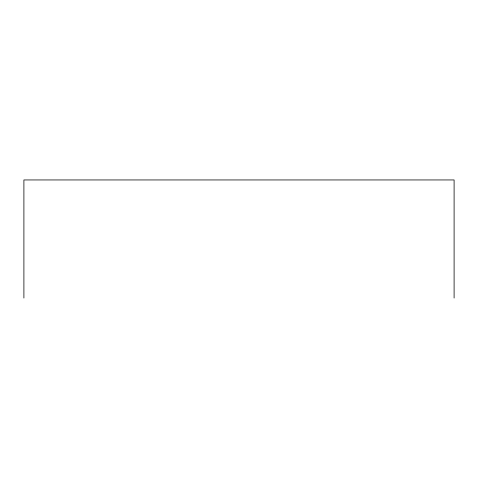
<?xml version="1.0" encoding="UTF-8"?>
<svg xmlns="http://www.w3.org/2000/svg" width="478" height="478" viewBox="0 0 478 478"><rect width="100%" height="100%" fill="white"/><g stroke="black" fill="none" stroke-linecap="round" stroke-linejoin="round"><path stroke-width="0.72" d="M454.1 298.051L454.1 179.949L23.9 179.949L23.9 298.051"/></g></svg>
